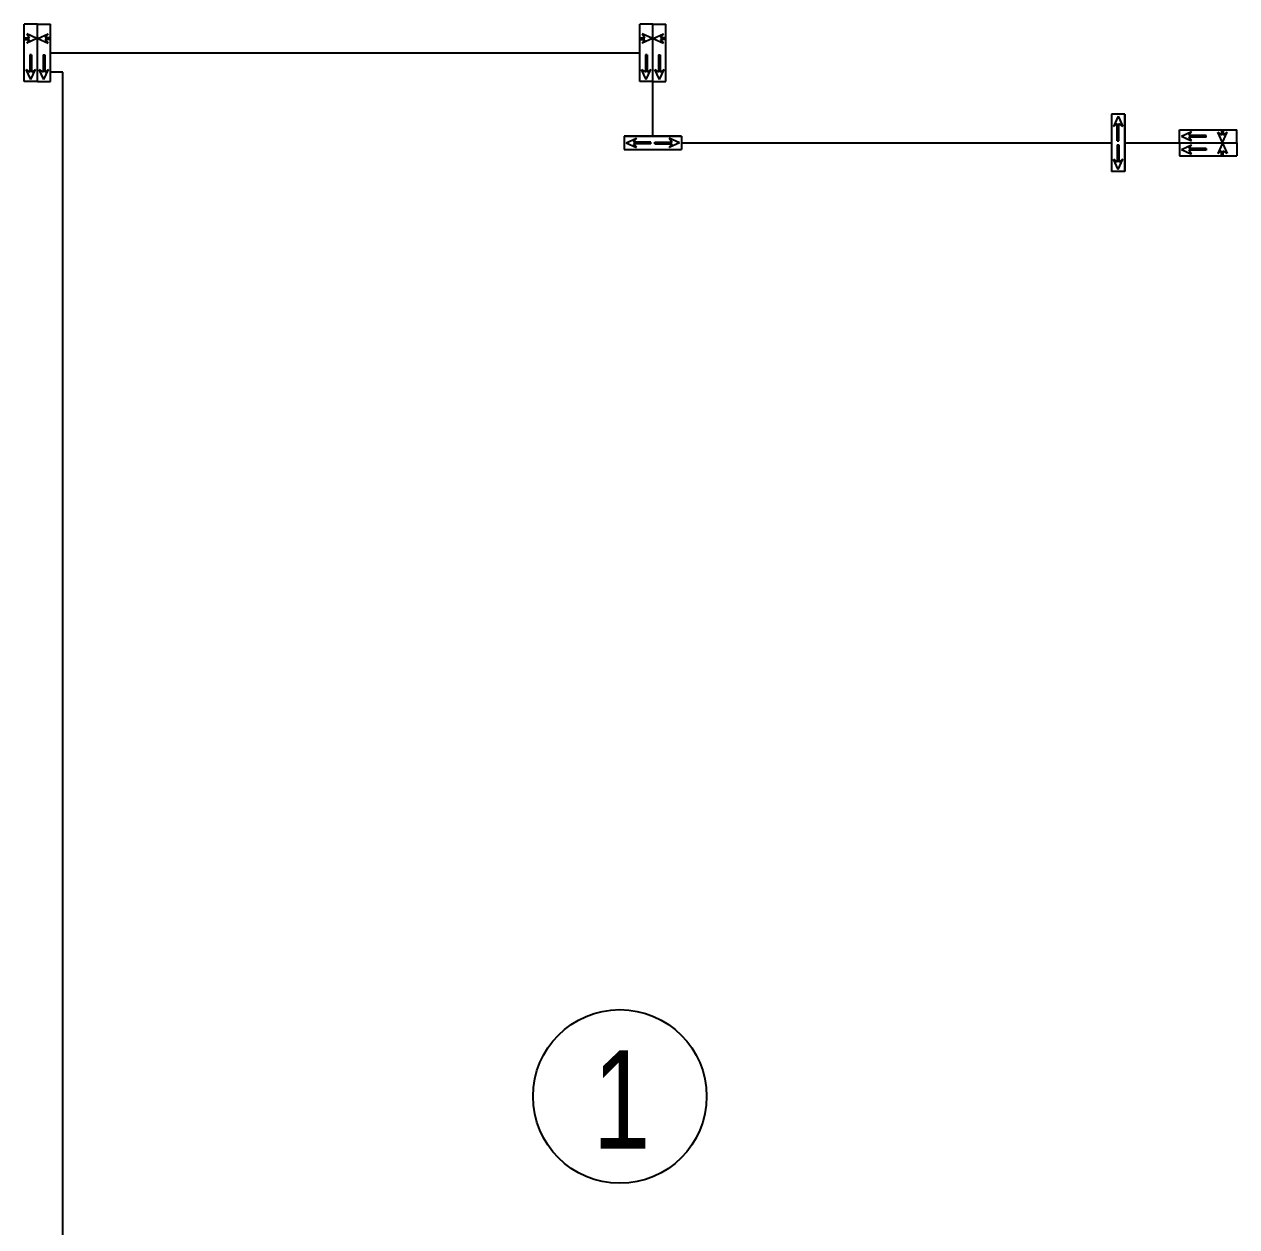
# Model space of a CAD drawing. Header units: millimetres. Extents: x 91673 to 439316, y 105242 to 272415.
# Drawn here: x 367706 to 400974, y 208839 to 241831 of the extents above; entities that cross this region are included whole.
import ezdxf
from ezdxf.enums import TextEntityAlignment as Align

# ---------------------------------------------------------------- set-up
doc = ezdxf.new("R2010")
doc.units = ezdxf.units.MM
doc.header["$LTSCALE"] = 150
for name, color, linetype in [('E-TEXT', 6, 'Continuous'), ('E-WIRE', 4, 'Continuous'), ('Parking-L', 4, 'Continuous'), ('parking-p', 7, 'Continuous')]:
    doc.layers.add(name, color=color, linetype=linetype)
doc.styles.add('돋움', font='Dotum.TTF')

msp = doc.modelspace()

# ---------------------------------------------------------------- linework, layer by layer
at = {"color": 1}
msp.add_circle((384046.9, 212413.5), 2382, dxfattribs=at)
at = {"layer": 'E-WIRE'}
for p, q in [((368425.7, 241043.5), (384591.9, 241043.5)), ((368766.3, 240515.9), (368425.7, 240515.9)), ((368766.3, 177329.2), (368766.3, 240515.9))]:
    msp.add_line(p, q, dxfattribs=at)
at = {"layer": 'E-WIRE', "ltscale": 0.5}
for points in [[(384951.9, 238756), (384951.9, 240256)], [(397899.4, 238576.7), (399399.4, 238576.7)]]:
    msp.add_lwpolyline(points, dxfattribs=at)
at = {"layer": 'Parking-L'}
msp.add_line((385739.4, 238576), (397539.4, 238576.7), dxfattribs=at)
at = {"layer": 'parking-p', "color": 2, "linetype": 'Continuous'}
for p, q in [((367705.7, 240256), (367705.7, 241831)), ((367705.7, 240256), (367705.7, 241831)), ((367705.7, 240256), (367705.7, 241831)), ((368065.7, 241831), (367705.7, 241831)), ((368054, 241437.3), (367772.4, 241566)), ((367772.4, 241566), (367850.7, 241459.8)), ((368065.7, 240256), (368065.7, 241831)), ((368065.7, 240256), (368065.7, 241831)), ((368065.7, 240256), (368065.7, 241831)), ((368065.7, 240256), (368065.7, 241831)), ((368065.7, 241831), (368425.7, 241831)), ((368077.5, 241437.3), (368359.1, 241566)), ((368359.1, 241566), (368280.8, 241459.8)), ((368425.7, 240256), (368425.7, 241831)), ((368425.7, 240256), (368425.7, 241831)), ((368425.7, 240256), (368425.7, 241831)), ((384591.9, 240256), (384591.9, 241831)), ((384591.9, 240256), (384591.9, 241831)), ((384591.9, 240256), (384591.9, 241831)), ((384951.9, 241831), (384591.9, 241831)), ((384940.2, 241437.3), (384658.6, 241566)), ((384658.6, 241566), (384736.8, 241459.8)), ((384951.9, 240256), (384951.9, 241831)), ((384951.9, 240256), (384951.9, 241831)), ((384951.9, 240256), (384951.9, 241831)), ((384951.9, 240256), (384951.9, 241831)), ((384951.9, 241831), (385311.9, 241831)), ((384963.7, 241437.3), (385245.3, 241566)), ((385245.3, 241566), (385167, 241459.8)), ((385311.9, 240256), (385311.9, 241831)), ((385311.9, 240256), (385311.9, 241831)), ((385311.9, 240256), (385311.9, 241831)), ((367715.6, 241414.8), (367715.6, 241459.8)), ((367715.6, 241459.8), (367850.7, 241459.8)), ((367715.6, 241414.8), (367850.7, 241414.8)), ((368054, 241437.3), (367772.4, 241308.6)), ((367772.4, 241308.6), (367850.7, 241414.8)), ((368077.5, 241437.3), (368359.1, 241308.6)), ((368415.9, 241459.8), (368280.8, 241459.8)), ((368359.1, 241308.6), (368280.8, 241414.8)), ((368415.9, 241414.8), (368280.8, 241414.8)), ((368415.9, 241414.8), (368415.9, 241459.8)), ((384601.7, 241414.8), (384601.7, 241459.8)), ((384601.7, 241459.8), (384736.8, 241459.8)), ((384601.7, 241414.8), (384736.8, 241414.8)), ((384940.2, 241437.3), (384658.6, 241308.6)), ((384658.6, 241308.6), (384736.8, 241414.8)), ((384963.7, 241437.3), (385245.3, 241308.6)), ((385302.1, 241459.8), (385167, 241459.8)), ((385245.3, 241308.6), (385167, 241414.8)), ((385302.1, 241414.8), (385167, 241414.8)), ((385302.1, 241414.8), (385302.1, 241459.8)), ((367908.2, 240987.8), (367863.2, 240987.8)), ((367863.2, 240987.8), (367863.2, 240515.6)), ((367908.2, 240987.8), (367908.2, 240515.6)), ((368223.2, 240987.8), (368268.2, 240987.8)), ((368223.2, 240987.8), (368223.2, 240515.6)), ((368268.2, 240987.8), (368268.2, 240515.6)), ((384794.4, 240987.8), (384749.4, 240987.8)), ((384749.4, 240987.8), (384749.4, 240515.6)), ((384794.4, 240987.8), (384794.4, 240515.6)), ((385109.4, 240987.8), (385154.4, 240987.8)), ((385109.4, 240987.8), (385109.4, 240515.6)), ((385154.4, 240987.8), (385154.4, 240515.6)), ((367885.7, 240312.3), (367757, 240593.9)), ((367757, 240593.9), (367863.2, 240515.6)), ((367885.7, 240312.3), (368014.4, 240593.9)), ((368014.4, 240593.9), (367908.2, 240515.6)), ((368245.7, 240312.3), (368117, 240593.9)), ((368117, 240593.9), (368223.2, 240515.6)), ((368245.7, 240312.3), (368374.4, 240593.9)), ((368374.4, 240593.9), (368268.2, 240515.6)), ((384771.9, 240312.3), (384643.2, 240593.9)), ((384643.2, 240593.9), (384749.4, 240515.6)), ((384771.9, 240312.3), (384900.6, 240593.9)), ((384900.6, 240593.9), (384794.4, 240515.6)), ((385131.9, 240312.3), (385003.2, 240593.9)), ((385003.2, 240593.9), (385109.4, 240515.6)), ((385131.9, 240312.3), (385260.6, 240593.9)), ((385260.6, 240593.9), (385154.4, 240515.6)), ((368065.7, 240256), (367705.7, 240256)), ((368065.7, 240256), (368425.7, 240256)), ((384951.9, 240256), (384591.9, 240256)), ((384951.9, 240256), (385311.9, 240256)), ((397899.4, 239364.2), (397539.4, 239364.2)), ((397539.4, 239364.2), (397539.4, 237789.2)), ((397719.4, 239308), (397590.7, 239026.4)), ((397719.4, 239308), (397848.1, 239026.4)), ((397899.4, 239364.2), (397899.4, 237789.2)), ((397899.4, 239364.2), (397899.4, 237789.2)), ((397899.4, 237789.2), (397899.4, 239364.2)), ((397899.4, 237789.2), (397899.4, 239364.2)), ((397590.7, 239026.4), (397696.9, 239104.7)), ((397696.9, 238632.5), (397696.9, 239104.7)), ((397848.1, 239026.4), (397741.9, 239104.7)), ((397741.9, 238632.5), (397741.9, 239104.7)), ((399399.4, 238936.7), (400974.4, 238936.7)), ((399399.4, 238936.7), (400974.4, 238936.7)), ((399399.4, 238576.7), (399399.4, 238936.7)), ((399399.4, 238936.7), (400974.4, 238936.7)), ((399455.6, 238756.7), (399737.2, 238885.4)), ((399737.2, 238885.4), (399658.9, 238779.2)), ((400580.6, 238588.5), (400451.9, 238870.1)), ((400451.9, 238870.1), (400558.1, 238791.8)), ((400558.1, 238926.9), (400603.1, 238926.9)), ((400558.1, 238926.9), (400558.1, 238791.8)), ((400580.6, 238588.5), (400709.3, 238870.1)), ((400603.1, 238926.9), (400603.1, 238791.8)), ((400709.3, 238870.1), (400603.1, 238791.8)), ((400974.4, 238576.7), (400974.4, 238936.7)), ((384164.4, 238756), (385739.4, 238756)), ((384164.4, 238756), (385739.4, 238756)), ((384164.4, 238756), (384164.4, 238396)), ((385739.4, 238756), (384164.4, 238756)), ((385739.4, 238756), (384164.4, 238756)), ((384220.7, 238576), (384502.3, 238704.7)), ((384220.7, 238576), (384502.3, 238447.3)), ((384502.3, 238704.7), (384424, 238598.5)), ((384896.1, 238598.5), (384424, 238598.5)), ((384502.3, 238447.3), (384424, 238553.5)), ((384896.1, 238553.5), (384424, 238553.5)), ((384896.1, 238553.5), (384896.1, 238598.5)), ((385007.7, 238553.5), (385007.7, 238598.5)), ((385007.7, 238598.5), (385479.9, 238598.5)), ((385007.7, 238553.5), (385479.9, 238553.5)), ((385683.2, 238576), (385401.6, 238704.7)), ((385401.6, 238704.7), (385479.9, 238598.5)), ((385683.2, 238576), (385401.6, 238447.3)), ((385401.6, 238447.3), (385479.9, 238553.5)), ((385739.4, 238756), (385739.4, 238396)), ((397696.9, 238632.5), (397741.9, 238632.5)), ((399399.4, 238576.7), (400974.4, 238576.7)), ((399399.4, 238576.7), (400974.4, 238576.7)), ((399399.4, 238576.7), (400974.4, 238576.7)), ((399399.4, 238576.7), (399399.4, 238216.7)), ((399399.4, 238576.7), (400974.4, 238576.7)), ((399455.6, 238756.7), (399737.2, 238628)), ((400131.1, 238779.2), (399658.9, 238779.2)), ((399737.2, 238628), (399658.9, 238734.2)), ((400131.1, 238734.2), (399658.9, 238734.2)), ((400131.1, 238734.2), (400131.1, 238779.2)), ((400580.6, 238565), (400451.9, 238283.4)), ((400580.6, 238565), (400709.3, 238283.4)), ((400974.4, 238576.7), (400974.4, 238216.7)), ((384164.4, 238396), (385739.4, 238396)), ((397696.9, 238521), (397741.9, 238521)), ((397696.9, 238521), (397696.9, 238048.8)), ((397741.9, 238521), (397741.9, 238048.8)), ((399399.4, 238216.7), (400974.4, 238216.7)), ((399399.4, 238216.7), (400974.4, 238216.7)), ((399399.4, 238216.7), (400974.4, 238216.7)), ((399455.6, 238396.7), (399737.2, 238525.4)), ((399455.6, 238396.7), (399737.2, 238268)), ((399737.2, 238525.4), (399658.9, 238419.2)), ((400131.1, 238419.2), (399658.9, 238419.2)), ((399737.2, 238268), (399658.9, 238374.2)), ((400131.1, 238374.2), (399658.9, 238374.2)), ((400131.1, 238419.2), (400131.1, 238374.2)), ((400451.9, 238283.4), (400558.1, 238361.7)), ((400558.1, 238226.6), (400558.1, 238361.7)), ((400558.1, 238226.6), (400603.1, 238226.6)), ((400709.3, 238283.4), (400603.1, 238361.7)), ((400603.1, 238226.6), (400603.1, 238361.7)), ((397719.4, 237845.5), (397590.7, 238127.1)), ((397590.7, 238127.1), (397696.9, 238048.8)), ((397719.4, 237845.5), (397848.1, 238127.1)), ((397848.1, 238127.1), (397741.9, 238048.8)), ((397899.4, 237789.2), (397539.4, 237789.2))]:
    msp.add_line(p, q, dxfattribs=at)

# ---------------------------------------------------------------- texts
at = {"layer": 'E-TEXT', "color": 1, "style": '돋움', "width": 0.8}
msp.add_text('1', height=2700, dxfattribs=at).set_placement((384095.1, 212328.5, 4600.5), align=Align.MIDDLE_CENTER)

doc.saveas('drawing.dxf')
